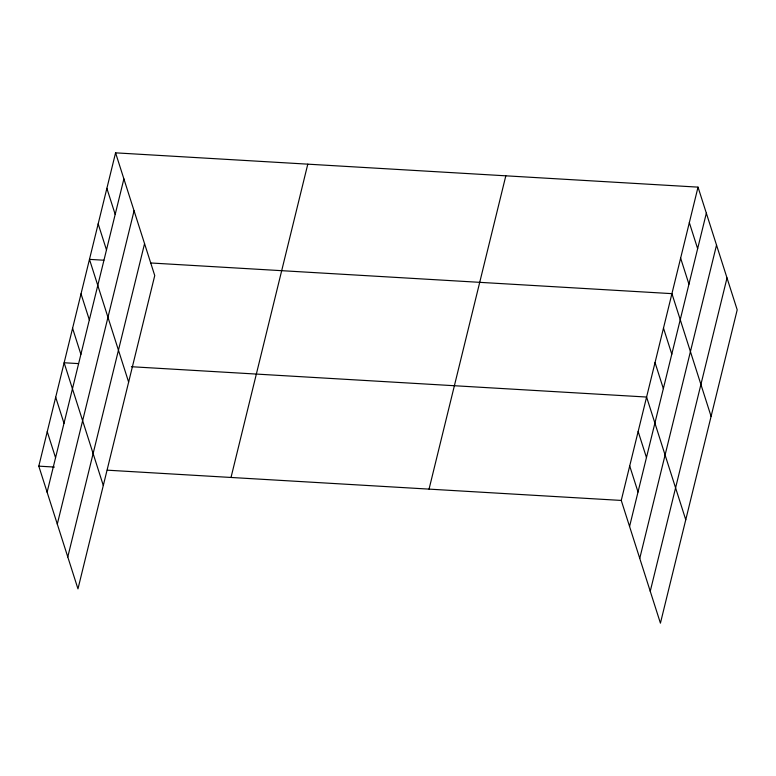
<?xml version="1.0" encoding="UTF-8"?>
<svg xmlns="http://www.w3.org/2000/svg" width="776" height="776" viewBox="0 0 776 776"><rect width="100%" height="100%" fill="white"/><g stroke="black" fill="none" stroke-linecap="round" stroke-linejoin="round"><path stroke-width="1.16" d="M115.576 152.843L154.744 275.567L77.969 588.868L38.8 466.153L115.576 152.843L698.031 187.132L737.2 309.847L660.424 623.157L621.256 500.433L698.031 187.132M47.113 492.197L123.888 178.887M57.298 524.101L134.064 210.791M67.784 556.964L144.559 243.664M231.015 477.463L307.791 164.163M429.05 489.123L505.826 175.812M629.569 526.477L706.344 213.177M639.754 558.38L716.529 245.08M650.249 591.254L727.015 277.944M103.887 260.222L89.473 259.368L128.632 382.093M150.738 262.977L671.929 293.648L711.097 416.373M78.551 363.605L64.136 362.761L103.305 485.485M131.406 366.718L646.592 397.04L685.761 519.765M38.8 466.153L54.417 467.065M107.272 470.178L621.256 500.433M689.33 222.634L697.643 248.679M680.63 258.146L688.942 284.191M663.49 328.112L671.803 354.157M655.041 362.576L663.354 388.621M638.153 431.505L646.466 457.549M629.705 465.969L638.017 492.013M106.875 188.355L115.188 214.399M98.174 223.866L106.487 249.911M81.024 293.832L89.337 319.877M72.585 328.296L80.888 354.341M55.688 397.225L64.001 423.269M47.249 431.689L55.562 457.733"/></g></svg>
